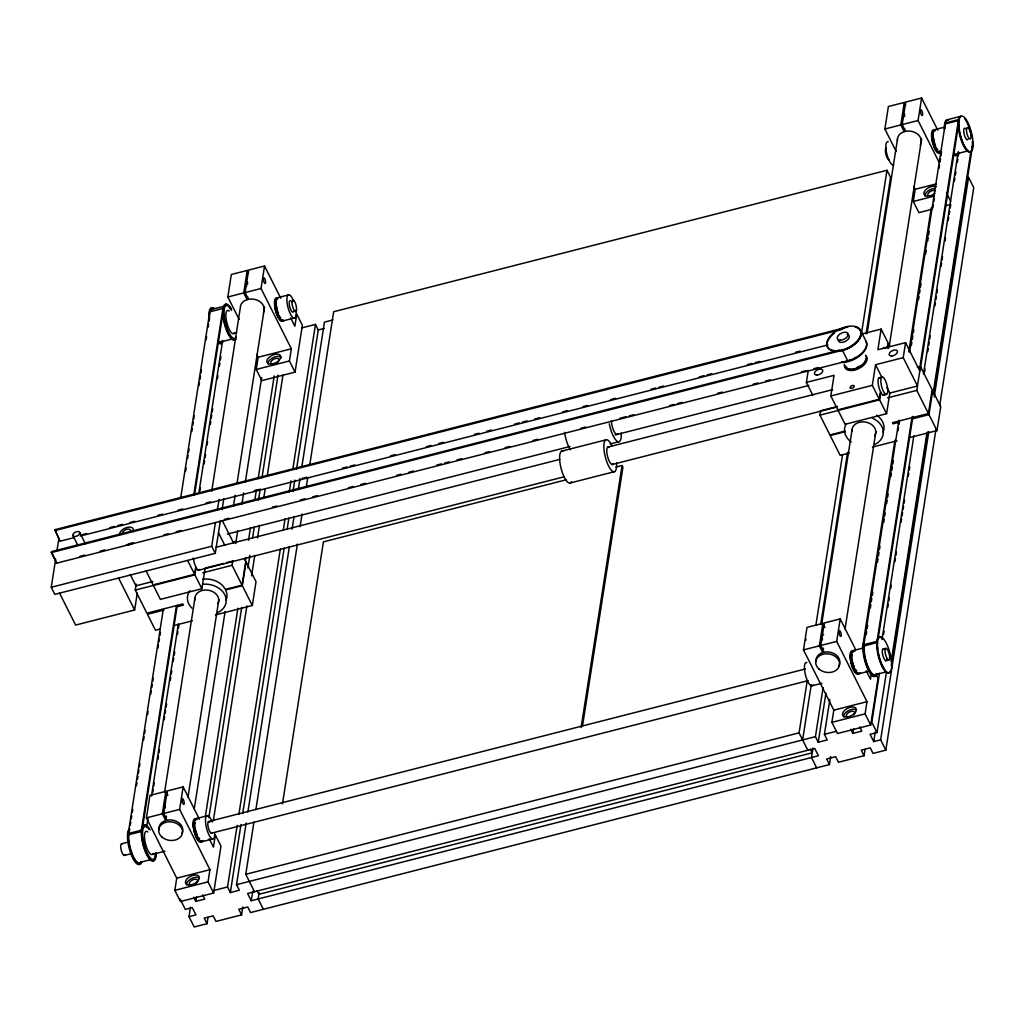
<?xml version="1.0" encoding="UTF-8"?>
<svg xmlns="http://www.w3.org/2000/svg" width="1025" height="1025" viewBox="0 0 1025 1025"><rect width="100%" height="100%" fill="white"/><g stroke="black" fill="none" stroke-linecap="round" stroke-linejoin="round"><path stroke-width="1.5" d="M945.511 122.564L945.319 123.922L958.465 120.553L958.657 119.208M972.148 147.779L972.405 146.075M850.238 360.236L56.631 563.173L51.301 552.565L51.442 551.642L839.462 350.178M74.018 537.638L60.065 541.213L54.863 529.694L844.446 327.821M220.401 520.521L215.276 553.333L54.812 594.359L51.25 587.274L55.645 559.137M56.862 551.322L58.822 538.83M56.631 563.173L52.108 552.975M60.065 541.213L54.863 529.694M177.415 606.633L183.411 605.096L182.847 603.981L146.882 613.181L135.262 590.067L136.197 584.122M59.578 593.168L75.619 625.071L134.647 609.977L137.286 593.052M176.467 605.724L141.386 830.224L141.95 831.339L128.804 834.696L128.24 833.581L163.321 609.081M180.618 498.406L209.779 311.843L222.912 308.487L193.763 495.049M128.804 834.696L129.547 829.955M130.29 825.215L130.777 822.05M131.277 818.885L131.764 815.733M132.263 812.569L132.75 809.404M136.466 785.688L136.953 782.523M137.453 779.372L137.939 776.207M138.439 773.042L138.939 769.877M139.426 766.713L139.925 763.561M143.628 739.845L144.115 736.68M144.615 733.516L145.114 730.351M147.574 714.54L148.074 711.376M150.79 693.989L151.29 690.824M151.777 687.66L152.277 684.508M152.763 681.343L153.263 678.178M157.953 648.133L158.452 644.981M158.952 641.817L159.439 638.652M159.938 635.487L160.425 632.322M185.627 471.064L186.127 467.9M187.601 458.418L188.1 455.254M188.6 452.089L189.087 448.924M191.803 431.538L192.303 428.373M192.79 425.208L193.289 422.057M193.789 418.892L194.276 415.727M198.978 385.682L199.465 382.53M199.965 379.365L200.452 376.201M200.951 373.036L201.438 369.871M206.14 339.839L206.627 336.674M208.113 327.193L208.613 324.028M209.1 320.863L209.6 317.699M142.437 828.174L177.274 605.25M194.571 494.575L222.989 312.766M209.228 838.757L213.456 847.163L215.365 834.978L220.977 846.137L213.648 893.018L180.451 901.513L174.839 890.341L176.736 878.156L146.421 817.886L149.945 795.387L165.858 791.313L167.895 795.362M239.107 319.416L227.832 296.994L231.343 274.482L247.256 270.421L248.614 273.124M146.78 826.048L148.023 818.155M151.469 796.053L178.363 623.956M198.85 492.91L222.528 341.338M152.776 792.428L153.263 789.276M153.763 786.124L154.25 782.959M157.953 759.282L158.452 756.117M158.939 752.965L159.439 749.8M164.128 719.806L164.615 716.642M165.115 713.49L165.602 710.338M166.101 707.173L166.588 704.021M170.291 680.331L170.791 677.179M171.278 674.014L171.777 670.863M173.251 661.381L173.75 658.229M174.237 655.077L174.737 651.913M177.453 634.552L177.94 631.387M178.44 628.235L178.927 625.071M199.901 490.873L200.388 487.708M204.09 464.03L204.59 460.878M205.077 457.714L205.577 454.562M207.05 445.081L207.55 441.929M210.266 424.555L210.753 421.403M211.252 418.238L211.739 415.087M212.239 411.922L212.726 408.77M217.415 378.776L217.915 375.611M219.388 366.143L219.888 362.978M220.375 359.826L220.875 356.662M153.097 584.916L194.596 574.308L195.775 566.787A8.994 2.755 75.7 0 1 193.392 558.074M146.114 571.015L160.374 599.369L201.874 588.76L194.878 574.858L196.057 567.312L196.646 568.375A8.994 2.755 75.7 0 0 199.734 569.541M164.577 792.325L194.981 597.818M211.739 491.129L240.452 306.847M155.3 856.964L155.8 853.812M159.067 829.891A12.005 9.289 8.9 0 1 163.475 821.486L165.73 820.577L162.334 813.812L165.858 791.313M240.427 306.552A12.005 9.289 8.9 0 1 244.885 300.594L247.14 299.684L243.732 292.919L247.256 270.421M181.989 833.402A12.005 9.289 8.9 0 0 169.163 819.923L167.126 820.243L163.718 813.466L167.229 790.967L183.142 786.892L199.362 819.129M263.387 312.51A12.005 9.289 8.9 0 0 250.561 299.031L248.537 299.351L245.116 292.573L248.639 270.062L264.54 266L280.76 298.237M165.73 820.577L166.434 816.067M201.874 588.76L205.09 568.132L223.54 563.417M247.14 299.684L247.602 296.673M215.276 553.333L211.714 546.248L215.378 522.801M217.326 510.309L219.03 499.367M222.118 509.579L223.822 498.637M213.648 893.018L208.037 881.859L209.946 869.674L179.631 809.391L183.142 786.892M256.737 354.458L258.146 357.264L256.237 369.448L261.849 380.621L295.046 372.126L289.434 360.967L291.343 348.782L261.029 288.499L264.54 266M187.972 797.219L218.863 599.561M233.444 506.26L235.173 495.19M237.147 482.532L264.578 307M202.719 579.266A19.501 15.106 8.9 0 1 223.091 586.057L225.41 589.388L242.054 585.134L232.086 565.313L232.79 560.854M194.237 809.007L225.116 611.477M235.724 543.532L237.71 530.886M241.9 504.018L243.63 492.961M245.359 481.891L261.657 377.597M207.985 917.401L206.999 923.717L194.199 926.984L189.01 916.658L190.483 907.176M205.308 816.797L237.903 608.209M245.321 560.803L245.808 557.638M248.524 540.252L250.497 527.619M254.943 499.162L256.429 489.681M258.159 478.624L274.213 375.906M242.054 585.134L245.782 561.316L244.347 558.484M252.304 605.493L242.336 585.685L246.051 561.867L256.019 581.688L252.304 605.493L215.417 614.936M202.655 894.915L204.757 899.092L195.762 901.398L196.505 896.657M208.857 817.642L241.708 607.466M247.871 567.965L249.857 555.319M252.573 537.933L254.302 526.876M258.492 500.008L260.222 488.951M261.952 477.881L278.006 375.163M213.315 820.82L246.897 605.903M251.586 575.883L254.802 555.345M257.518 537.958L259.492 525.312M263.938 496.869L265.168 488.963M267.153 476.33L282.951 375.188M295.046 372.126L302.375 325.245L296.763 314.086L294.854 326.27L290.626 317.865M246.167 823.037L236.532 884.678L239.338 890.251L230.343 892.557L227.537 886.971L237.172 825.343M238.902 814.273L280.389 548.798M283.348 529.835L285.078 518.765M289.281 491.91L291.01 480.84M292.983 468.207L315.457 324.4L301.914 327.859M230.343 892.557L240.965 824.6M242.694 813.543L284.181 548.055M287.154 529.092L288.883 518.035M293.073 491.167L294.803 480.11M296.532 469.04L318.262 329.986L315.457 324.4M247.896 811.979L289.383 546.492M292.099 529.118L294.072 516.472M298.275 489.604L300.005 478.547M301.734 467.49L324.451 322.106L332.984 319.915M254.52 891.724L245.769 874.312L253.918 822.165M255.891 809.519L297.378 544.044M300.094 526.658L302.067 514.012M306.27 487.157L307.756 477.676M309.729 465.03L333.676 311.741L886.984 170.278L890.558 177.363L866.099 333.817M206.999 923.717L204.193 918.131L213.174 915.837L215.98 921.424L241.58 914.877L242.81 906.971M251.253 900.744L247.602 893.493L814.747 748.493L818.398 755.745L251.253 900.744L252.739 891.263M259.158 892.66L258.172 898.976L263.361 909.303M282.477 803.831L323.413 541.866L566.351 479.751M581.124 727.481L622.06 465.504L615.871 467.093M582.495 726.084L622.944 467.259L622.06 465.504M812.799 395.163L806.38 382.402L808.264 370.397M845.048 431.102L829.917 434.972L819.962 415.151L820.653 410.692M886.958 387.399L889.803 393.062L886.587 413.69L845.087 424.299L830.827 395.958L834.055 375.329L806.38 382.402M875.927 673.963L878.028 678.153L870.699 725.034L837.502 733.516L831.89 722.356L833.799 710.171L803.485 649.901L806.995 627.39L822.908 623.328L824.946 627.39M896.158 151.431L884.882 129.009L888.393 106.498L904.306 102.436L905.677 105.139M807.828 750.262L799.077 732.849L807.226 680.702M815.862 625.391L842.537 454.728M861.551 333.048L886.984 170.278M802.639 739.935L811.275 684.623M820.666 624.584L847.585 452.333M821.627 624.468L852.031 429.962M867.099 333.497L897.503 138.99M816.054 661.497A12.005 9.289 8.9 0 1 820.948 653.284L822.793 652.605L819.385 645.827L822.908 623.328M897.464 140.604A12.005 9.289 8.9 0 1 902.346 132.392L904.204 131.713L900.796 124.935L904.306 102.436M838.834 665.776A12.005 9.289 8.9 0 0 826.714 651.913L824.164 652.233L820.769 645.481L824.292 622.969L840.192 618.908L855.708 649.748M920.245 144.871A12.005 9.289 8.9 0 0 908.124 131.021L905.575 131.341L902.179 124.576L905.69 102.077L921.603 98.016L937.811 130.252M822.793 652.605L823.498 648.107M904.204 131.713L904.665 128.714M812.953 748.032L811.48 757.513L816.669 767.84M829.853 699.601L824.42 734.361L827.226 739.947L818.232 742.241L815.426 736.668L823.088 687.673M837.822 409.846L879.309 399.238L872.326 385.349L875.555 364.721L903.217 357.648L905.562 342.645L877.9 349.717L881.116 329.089L861.141 334.201M818.232 742.241L825.894 693.259M870.699 725.034L865.087 713.874L866.996 701.677L836.682 641.407L840.192 618.908M939.233 162.565L918.08 120.514L921.603 98.016M879.309 399.238L880.488 391.729A8.994 2.755 75.7 0 1 878.041 381.992A8.994 2.755 75.7 0 1 879.886 377.725M887.407 347.501L888.111 342.978L881.116 329.089M886.587 413.69L879.591 399.801L880.77 392.255L881.359 393.318A8.994 2.755 75.7 0 0 884.447 394.484M887.676 348.064L888.393 343.542L889.79 346.322M845.023 629.094L875.914 431.435M889.264 346.04L921.629 138.888M932.481 209.151L918.9 212.623L913.288 201.464L915.197 189.279L913.788 186.473M241.58 914.877L238.774 909.29L247.755 906.997L250.574 912.57L829.468 764.573L830.698 756.668M862.358 648.812L894.953 440.212M908.791 351.729L931.264 207.921M885.651 672.028L875.427 674.642A16.951 5.202 75.7 0 1 867.522 665.392A16.951 5.202 75.7 0 1 864.421 645.814L863.857 644.699L898.938 420.186M909.572 352.203L945.396 122.949L958.529 119.592L959.092 120.707M866.151 634.744L866.637 631.579M867.137 628.415L867.637 625.263M870.353 607.863L870.84 604.699M871.34 601.547L871.827 598.382M872.326 595.217L872.813 592.053M877.515 562.02L878.002 558.856M878.502 555.691L879.002 552.526M879.488 549.362L879.988 546.21M883.691 522.494L884.191 519.329M884.678 516.164L885.177 513M886.651 503.518L887.15 500.354M887.65 497.189L888.137 494.024M890.853 476.638L891.353 473.473M891.84 470.321L892.339 467.157M892.826 463.992L893.326 460.827M898.015 430.795L898.515 427.63M899.015 424.465L899.502 421.301M911.366 345.412L911.853 342.248M912.353 339.083L912.852 335.931M913.339 332.766L913.839 329.602M918.528 299.569L919.028 296.404M919.515 293.24L920.014 290.075M920.501 286.91L921.001 283.758M925.69 253.713L926.19 250.548M927.676 241.067L928.163 237.903M928.663 234.738L929.15 231.573M932.865 207.857L933.352 204.705M933.852 201.541L934.339 198.376M939.041 168.331L939.528 165.179M940.027 162.014L940.514 158.849M941.014 155.685L941.501 152.52M859.706 726.917L861.807 731.107L852.826 733.4L853.556 728.66M871.224 674.604L870.507 679.178L866.279 670.773M864.421 645.814L877.554 642.444L877.003 641.33L912.083 416.829M919.745 367.808L958.529 119.592M899.002 422.287L893.006 423.812L892.442 422.697L928.407 413.511L916.786 390.397L920.501 366.591L917.439 367.373M878.053 639.293L912.891 416.368M920.309 368.936L958.606 123.871M882.038 639.459L913.864 435.792M923.487 374.215L958.285 151.597M829.468 764.573L826.663 758.987L835.644 756.693L838.463 762.267L864.049 755.733L865.036 749.403M883.588 634.257L884.088 631.105M887.778 607.415L888.278 604.263M888.765 601.098L889.264 597.947M890.738 588.478L891.238 585.313M894.94 561.636L895.427 558.471M895.927 555.319L896.414 552.155M901.103 522.161L901.603 519.009M902.09 515.844L902.589 512.692M903.076 509.528L903.576 506.376M904.063 503.211L904.562 500.059M908.265 476.369L908.752 473.217M909.252 470.052L909.739 466.9M924.55 372.165L925.037 369.013M927.753 351.639L928.253 348.487M928.74 345.322L929.239 342.171M929.726 339.019L930.226 335.854M934.915 305.86L935.402 302.695M935.902 299.543L936.389 296.379M936.888 293.227L937.375 290.062M941.078 266.385L941.578 263.233M942.065 260.068L942.564 256.916M945.024 241.118L945.524 237.967M948.24 220.593L948.727 217.441M949.227 214.289L949.714 211.124M950.213 207.972L950.7 204.808M954.403 181.13L954.89 177.966M955.39 174.814L955.877 171.649M957.363 162.181L957.863 159.029M958.349 155.864L958.849 152.712M879.45 673.271L871.801 722.253L876.99 732.58L870.071 734.348L873.723 741.6L880.642 739.832L928.804 431.679M873.723 741.6L875.209 732.119M876.99 732.58L886.382 672.528M928.407 413.511L932.122 389.692L920.501 366.591M936.991 430.577L928.97 414.625L932.686 390.807L940.719 406.771L936.991 430.577L909.329 437.662M891.238 661.356L927.01 432.422M933.173 392.959L970.931 151.392M891.302 665.635L927.817 431.961M933.737 394.074L972.482 146.191M934.236 396.918L968.561 177.261L973.75 187.588L939.669 405.657M864.049 755.733L861.243 750.146L870.238 747.853L873.044 753.426L885.831 750.159L935.966 429.373M845.997 327.423L847.957 326.911M51.301 552.565L844.908 349.64A18.45 10.212 -26.7 0 0 860.27 337.456A18.45 10.212 -26.7 0 0 855.798 327.013M227.832 296.994L243.732 292.919M245.116 292.573L261.029 288.499M884.882 129.009L900.796 124.935M902.179 124.576L918.08 120.514M212.021 309.345L223.693 306.36M289.012 294.79L277.954 297.622A12.005 3.677 75.7 0 0 276.904 310.242A12.005 3.677 75.7 0 0 283.874 320.658M934.198 129.791L943.974 127.292M233.815 333.522L236.608 332.805M282.951 320.915L294.021 318.083M221.349 341.786L233.034 338.801M968.51 150.765L956.825 153.75A16.951 5.202 75.7 0 1 953.903 153.007M318.262 329.986L324.259 328.448M258.146 357.264L291.343 348.782M915.197 189.279L936.325 183.872M256.237 369.448L289.434 360.967M913.288 201.464L934.416 196.07M946.062 205.679L950.598 204.526M54.722 530.604L842.755 329.14M81.923 534.743L86.574 533.551M109.842 527.606L114.492 526.414M117.593 525.62L122.257 524.428M130.008 522.455L134.659 521.264M157.927 515.306L162.578 514.127M178.094 510.155L182.745 508.964M206.012 503.019L210.676 501.827M254.11 490.719L258.761 489.527M302.196 478.432L306.847 477.24M342.529 468.118L347.18 466.926M350.281 466.132L354.932 464.94M390.615 455.817L395.266 454.626M426.298 446.695L430.948 445.503M438.7 443.53L443.351 442.339M474.383 434.408L479.034 433.216M486.785 431.23L491.449 430.039M514.717 424.094L519.368 422.902M522.468 422.108L527.119 420.916M534.883 418.943L539.534 417.752M562.802 411.794L567.453 410.602M582.969 406.643L587.62 405.452M610.887 399.507L615.538 398.315M651.221 389.192L655.872 388.001M658.973 387.207L663.623 386.015M699.306 376.893L703.957 375.701M707.058 374.919L711.722 373.728M747.392 364.605L752.055 363.414M755.156 362.619L759.807 361.428M795.49 352.305L800.141 351.114M80.219 536.062L827.918 344.9M80.04 556.306L84.691 555.114M100.207 551.143L104.858 549.951M128.125 544.006L132.776 542.814M163.808 534.883L168.459 533.692M176.21 531.719L180.874 530.527M224.308 519.419L228.959 518.227M272.394 507.119L277.045 505.94M300.312 499.982L304.963 498.791M312.728 496.817L317.378 495.626M348.398 487.695L353.061 486.503M360.813 484.518L365.464 483.326M396.496 475.395L401.147 474.203M408.898 472.218L413.549 471.039M436.817 465.081L441.48 463.889M444.581 463.095L449.232 461.916M456.983 459.93L461.647 458.739M484.915 452.794L489.566 451.602M505.082 447.63L509.732 446.439M533 440.494L537.651 439.302M581.085 428.194L585.736 427.015M619.869 418.29L626.07 416.701M629.171 415.907L633.822 414.715M669.504 405.593L674.155 404.401M677.256 403.607L681.92 402.415M717.59 393.292L722.253 392.114M753.272 384.183L757.923 382.991M765.688 381.005L770.339 379.814M801.358 371.883L806.009 370.691M813.773 368.705L818.424 367.514M227.422 534.076L570.041 446.477M615 434.984L808.789 385.438M561.585 451.179L605.852 439.866M610.131 443.966L619.292 441.621M51.25 587.274L211.714 546.248M232.739 542.289L235.814 541.507M215.647 547.376L559.817 459.379M607.876 447.092L832.672 389.628M879.181 377.738L882.282 376.944M830.827 395.958L872.326 385.349M152.84 581.495L135.928 585.813L130.226 574.474M226.615 562.623L232.752 561.059M820.641 410.756L837.553 406.425M889.803 393.062L917.478 385.989L903.217 357.648M197.927 570.425L563.801 476.881M611.861 464.594L836.656 407.117M883.166 395.227L886.266 394.433A8.994 2.755 75.7 0 0 885.754 381.364A8.994 2.755 75.7 0 0 880.808 381.262A8.994 2.755 75.7 0 0 886.266 394.433M135.262 590.067L153.712 585.352M202.886 572.783L232.086 565.313M153.378 585.467L194.878 574.858M819.962 415.151L879.591 399.801M887.586 397.867L916.786 390.397M570.336 482.954L614.603 471.628M242.336 585.685L225.692 589.939L226.871 593.565A19.501 15.106 8.9 0 1 226.077 600.061M845.33 431.653L830.199 435.523L840.167 455.343L849.392 452.986M163.923 610.08L147.446 614.295L155.467 630.26L160.079 629.081M912.481 418.841L928.97 414.625M173.917 625.545L192.354 620.83M872.442 447.092L897.029 440.801M146.421 817.886L162.334 813.812M163.718 813.466L179.631 809.391M803.485 649.901L819.385 645.827M820.769 645.481L836.682 641.407M863.857 644.699L877.003 641.33M128.24 833.581L141.386 830.224M196.544 818.514L207.614 815.682M852.8 650.683L863.973 647.826M121.616 843.78L129.368 841.794M208.447 821.576L805.381 668.966M882.909 649.145L886.01 648.351M124.32 855.439L132.071 853.466M211.15 833.248L808.084 680.626M885.613 660.805L888.713 660.01A5.996 1.845 75.7 0 0 888.316 651.234A5.996 1.845 75.7 0 0 885.049 651.298A5.996 1.845 75.7 0 0 888.713 660.01M152.417 854.414L164.987 851.198M201.553 841.807L212.611 838.975M812.236 685.751L821.922 683.278M859.398 673.656L869.187 671.157M141.911 861.897L150.675 859.668M176.736 878.156L209.946 869.674M833.799 710.171L866.996 701.677M174.839 890.341L208.037 881.859M831.89 722.356L865.087 713.874M245.769 874.312L799.077 732.849M213.994 890.43L227.537 886.971M236.532 884.678L815.426 736.668M824.42 734.361L836.464 731.286M189.01 916.658L195.929 914.889L192.277 907.637L185.358 909.406L180.169 899.079M946.485 192.982L950.7 201.348M905.562 342.645L919.822 370.986M860.539 330.293L865.869 340.889A18.45 10.212 -26.7 0 1 860.449 354.445A18.45 10.212 -26.7 0 1 841.551 361.902M875.555 364.721L881.961 377.469M842.422 350.294L847.752 360.903M880.642 739.832L885.831 750.159M850.712 729.223L852.826 733.4M810.391 749.198L812.21 752.824L258.902 894.287L257.083 890.661M222.271 520.533L233.674 543.224M218.492 532.705L224.911 545.467M187.613 560.406L194.596 574.308M118.605 578.074L134.647 609.977M79.758 532.552A3.754 2.076 -26.7 0 1 75.068 536.511A3.754 2.076 -26.7 0 1 74.133 532.987A3.754 2.076 -26.7 0 1 79.758 532.552L85.383 543.75M72.877 535.473L77.81 545.274M193.661 897.208L195.762 901.398M133.186 543.071A7.495 4.151 -26.7 0 1 126.267 544.839M122.385 534.038A4.497 2.486 -26.7 0 1 127.062 529.233A4.497 2.486 -26.7 0 1 130.008 532.308M119.566 535.012A7.495 4.151 -26.7 0 1 127.164 527.401A7.495 4.151 -26.7 0 1 132.93 531.591M855.183 326.988A18.45 10.212 -26.7 0 1 856.17 342.888A18.45 10.212 -26.7 0 1 830.967 350.268A18.45 10.212 -26.7 0 1 834.376 333.074M838.348 330.473A18.45 10.212 -26.7 0 1 841.615 328.897M842.717 328.448A18.45 10.212 -26.7 0 1 847.175 327.142M847.124 334.458A5.996 3.318 -26.7 0 1 846.112 340.953A5.996 3.318 -26.7 0 1 838.309 339.826M865.587 355.201A12.005 6.637 -26.7 0 1 857.143 367.911A12.005 6.637 -26.7 0 1 844.344 364.234M866.061 341.543A18.45 10.212 -26.7 0 1 860.731 355.009A18.45 10.212 -26.7 0 1 841.832 362.453M856.118 357.302A16.951 9.379 -26.7 0 1 853.53 358.724M852.185 359.327A16.951 9.379 -26.7 0 1 848.085 360.723M865.907 356.072A12.005 6.637 -26.7 0 1 857.976 368.91A12.005 6.637 -26.7 0 1 844.908 365.348M865.651 360.044A10.506 5.817 -26.7 0 1 858.732 367.642A10.506 5.817 -26.7 0 1 848.405 368.91M865.702 358.648A10.506 5.817 -26.7 0 1 860.039 367.193A10.506 5.817 -26.7 0 1 848.508 369.141M847.188 368.167A10.506 5.817 -26.7 0 1 846.471 366.835M859.193 366.232A8.251 4.561 -26.7 0 1 857.272 367.219M883.166 348.474A8.994 2.755 75.7 0 1 885.267 348.154M972.059 148.715A18.45 5.663 75.7 0 1 961.207 140.194A18.45 5.663 75.7 0 1 960.835 116.273L947.702 119.63A18.45 5.663 75.7 0 0 945.05 128.176M964.832 118.887A18.45 5.663 75.7 0 1 967.613 123.679M967.895 124.294A18.45 5.663 75.7 0 1 970.675 132.353M971.072 133.916A18.45 5.663 75.7 0 1 971.713 137.03M972.302 141.514A18.45 5.663 75.7 0 1 972.238 147.741M957.927 154.532A18.45 5.663 75.7 0 1 955.057 155.108M889.2 159.823A5.996 1.845 75.7 0 1 885.933 154.493A5.996 1.845 75.7 0 1 886.215 148.202M876.567 415.163A19.501 15.106 8.9 0 1 883.102 432.217M852.006 431.423A12.005 9.289 8.9 0 1 865.817 422.133A12.005 9.289 8.9 0 1 874.773 435.74M872.275 418.059A19.501 15.106 8.9 0 1 874.863 444.427M851.262 441.98A19.501 15.106 8.9 0 1 846.381 423.594M858.745 673.092A12.005 3.677 75.7 0 1 850.981 662.752A12.005 3.677 75.7 0 1 853.71 651.772M854.132 666.276A5.996 1.845 75.7 0 1 853.569 664.994M853.082 663.547A5.996 1.845 75.7 0 1 852.71 662.022M857.605 672.579A10.506 3.216 75.7 0 1 851.506 662.97A10.506 3.216 75.7 0 1 852.659 652.361M856.323 670.517A8.251 2.524 75.7 0 1 852.198 662.88A8.251 2.524 75.7 0 1 852.441 654.629M855.516 672.182A10.506 3.216 75.7 0 1 852.428 666.916M851.583 664.379A10.506 3.216 75.7 0 1 852.39 652.425M856.708 670.491A8.251 2.524 75.7 0 1 852.198 663.995A8.251 2.524 75.7 0 1 852.172 654.706M805.765 640.317A2.998 0.922 75.7 0 1 806.098 639.126M823.203 634.936A2.998 0.922 75.7 0 1 823.626 634.667M822.537 639.805A2.998 0.922 75.7 0 1 821.666 636.256A2.998 0.922 75.7 0 1 822.524 635.18M847.111 716.885A4.497 2.486 -26.7 0 1 847.931 713.028A4.497 2.486 -26.7 0 1 853.556 711.414A4.497 2.486 -26.7 0 1 853.723 714.989M843.652 716.962A7.495 4.151 -26.7 0 1 848.072 710.876A7.495 4.151 -26.7 0 1 856.195 709.8M813.004 684.943A12.005 3.677 75.7 0 1 805.676 675.783A12.005 3.677 75.7 0 1 806.88 662.624M889.828 671.823A18.45 5.663 75.7 0 1 877.964 654.539A18.45 5.663 75.7 0 1 882.525 638.703M883.947 668.556A16.951 5.202 75.7 0 1 879.296 657.935M878.912 656.512A16.951 5.202 75.7 0 1 878.246 653.643M877.579 649.44A16.951 5.202 75.7 0 1 877.374 646.826M886.843 659.357A5.996 1.845 75.7 0 1 882.961 655.898A5.996 1.845 75.7 0 1 883.986 649.402M873.39 675.014A16.951 5.202 75.7 0 1 866.112 663.559A16.951 5.202 75.7 0 1 863.729 645.993M860.129 672.733A12.005 3.677 75.7 0 1 852.441 662.688A12.005 3.677 75.7 0 1 854.863 651.208M876.529 675.424A18.45 5.663 75.7 0 1 867.342 666.301A18.45 5.663 75.7 0 1 864.101 643.482M876.734 673.54A18.45 5.663 75.7 0 1 866.65 666.481A18.45 5.663 75.7 0 1 864.306 641.599M940.156 152.2A12.005 3.677 75.7 0 1 932.391 141.86A12.005 3.677 75.7 0 1 935.12 130.88M935.53 145.383A5.996 1.845 75.7 0 1 934.493 142.654M934.121 141.13A5.996 1.845 75.7 0 1 933.801 138.285M939.643 150.88A10.506 3.216 75.7 0 1 933.262 143.41A10.506 3.216 75.7 0 1 934.07 131.469M937.734 149.624A8.251 2.524 75.7 0 1 933.877 143.026A8.251 2.524 75.7 0 1 933.339 134.365M938.733 151.751A10.506 3.216 75.7 0 1 933.839 146.024M932.993 143.474A10.506 3.216 75.7 0 1 932.34 140.822M931.93 138.221A10.506 3.216 75.7 0 1 932.314 132.456M937.452 149.688A8.251 2.524 75.7 0 1 933.596 143.103A8.251 2.524 75.7 0 1 933.07 134.442M934.928 193.43A7.495 4.151 -26.7 0 1 925.216 195.583A7.495 4.151 -26.7 0 1 926.767 188.831A7.495 4.151 -26.7 0 1 936.478 186.678M904.614 116.427A2.998 0.922 75.7 0 1 904.601 114.031M903.422 117.542A2.998 0.922 75.7 0 1 903.23 114.39A2.998 0.922 75.7 0 1 904.524 115.159M934.313 194.827A4.497 2.486 -26.7 0 1 933.339 195.455M932.276 195.942A4.497 2.486 -26.7 0 1 931.187 196.249M929.239 196.275A4.497 2.486 -26.7 0 1 929.188 192.252A4.497 2.486 -26.7 0 1 935.415 190.727M925.05 196.057A7.495 4.151 -26.7 0 1 934.8 188.357M893.646 164.858A12.005 3.677 75.7 0 1 886.702 153.366A12.005 3.677 75.7 0 1 888.278 141.732M967.049 149.65A16.951 5.202 75.7 0 1 965.345 147.664M964.781 146.793A16.951 5.202 75.7 0 1 962.577 142.411M962.065 141.142A16.951 5.202 75.7 0 1 959.643 132.737M958.862 127.215A16.951 5.202 75.7 0 1 958.747 124.73M968.01 139.272A5.996 1.845 75.7 0 1 964.166 134.249A5.996 1.845 75.7 0 1 965.383 128.509M941.539 151.841A12.005 3.677 75.7 0 1 934.236 143.308A12.005 3.677 75.7 0 1 935.159 129.662M955.953 155.608A18.45 5.663 75.7 0 1 954.365 155.275M944.422 129.727A18.45 5.663 75.7 0 1 948.586 120.13M571.399 481.84A16.503 5.061 75.7 0 1 561.316 469.283A16.503 5.061 75.7 0 1 562.943 451.154M616.55 463.044A16.503 5.061 75.7 0 1 610.221 468.822A16.503 5.061 75.7 0 1 603.917 444.671A16.503 5.061 75.7 0 1 612.066 445.888M613.257 463.672A8.994 2.755 75.7 0 1 607.479 456.138A8.994 2.755 75.7 0 1 609.311 447.528M621.24 433.037A16.503 5.061 75.7 0 1 616.922 441.07A16.503 5.061 75.7 0 1 609.298 423.773M570.464 449.86A16.503 5.061 75.7 0 1 564.596 432.358M617.947 433.665A8.994 2.755 75.7 0 1 614.039 431.371A8.994 2.755 75.7 0 1 611.438 420.737M885.805 348.077A8.994 2.755 75.7 0 1 888.662 348.141M203.527 584.212A19.501 15.106 8.9 0 1 225.077 595.358A19.501 15.106 8.9 0 1 216.442 613.129M191.893 608.145A19.501 15.106 8.9 0 1 190.048 590.682M195.006 600.009A12.005 9.289 8.9 0 1 208.165 590.169A12.005 9.289 8.9 0 1 217.928 603.469M283.207 319.928A12.005 3.677 75.7 0 1 275.482 310.421A12.005 3.677 75.7 0 1 277.839 298.659M246.602 286.257A2.998 0.922 75.7 0 1 246.103 282.567A2.998 0.922 75.7 0 1 247.473 283.143M247.563 284.412A2.998 0.922 75.7 0 1 247.55 282.029M275.379 363.862A4.497 2.486 -26.7 0 1 270.754 362.53A4.497 2.486 -26.7 0 1 275.892 358.417A4.497 2.486 -26.7 0 1 278.736 361.184M278.185 361.966A4.497 2.486 -26.7 0 1 276.442 363.35M267.986 363.977A7.495 4.151 -26.7 0 1 273.432 357.456A7.495 4.151 -26.7 0 1 281.452 357.712M293.688 311.267A5.996 1.845 75.7 0 1 289.934 307.603A5.996 1.845 75.7 0 1 290.562 300.709M295.943 309.986A12.005 3.677 75.7 0 1 291.728 316.251A12.005 3.677 75.7 0 1 286.987 297.814A12.005 3.677 75.7 0 1 293.65 301.094M223.13 341.21A18.45 5.663 75.7 0 1 219.081 342.824M209.574 316.405A18.45 5.663 75.7 0 1 214.289 308.32M222.387 340.492A16.951 5.202 75.7 0 1 218.415 341.056M210.983 310.652A16.951 5.202 75.7 0 1 213.367 309.166M221.426 343.132A18.45 5.663 75.7 0 1 218.389 343.003M209.267 320.889A18.45 5.663 75.7 0 1 213.597 308.487M235.43 339.403A18.45 5.663 75.7 0 1 224.116 322.683A18.45 5.663 75.7 0 1 227.166 304.771M228.972 306.449A18.45 5.663 75.7 0 1 230.83 309.204M229.869 335.713A16.951 5.202 75.7 0 1 228.729 333.868M228.165 332.805A16.951 5.202 75.7 0 1 226.576 329.179M226.102 327.859A16.951 5.202 75.7 0 1 223.501 316.584M236.122 339.224A18.45 5.663 75.7 0 1 223.886 317.853A18.45 5.663 75.7 0 1 231.522 309.025M234.546 332.6A12.005 3.677 75.7 0 1 226.845 322.555A12.005 3.677 75.7 0 1 229.28 311.075M236.211 336.956A16.951 5.202 75.7 0 1 227.96 330.691A16.951 5.202 75.7 0 1 224.219 309.114A16.951 5.202 75.7 0 1 231.612 310.383M281.952 319.672A10.506 3.216 75.7 0 1 275.866 310.075A10.506 3.216 75.7 0 1 277.019 299.454M278.48 313.368A5.996 1.845 75.7 0 1 276.75 306.283M280.683 317.609A8.251 2.524 75.7 0 1 276.827 311.023A8.251 2.524 75.7 0 1 276.289 302.362M281.683 319.736A10.506 3.216 75.7 0 1 279.863 319.287M278.813 318.058A10.506 3.216 75.7 0 1 275.289 308.807M274.879 306.206A10.506 3.216 75.7 0 1 275.264 300.44M280.402 317.673A8.251 2.524 75.7 0 1 276.545 311.088A8.251 2.524 75.7 0 1 276.02 302.426M201.81 840.82A12.005 3.677 75.7 0 1 194.071 831.326A12.005 3.677 75.7 0 1 196.428 819.552M165.486 807.79A2.998 0.922 75.7 0 1 164.615 804.241A2.998 0.922 75.7 0 1 165.473 803.177M190.906 885.177A4.497 2.486 -26.7 0 1 190.253 881.628A4.497 2.486 -26.7 0 1 196.108 879.296A4.497 2.486 -26.7 0 1 196.774 882.858M195.993 883.601A4.497 2.486 -26.7 0 1 195.045 884.242M193.981 884.754A4.497 2.486 -26.7 0 1 192.892 885.1M186.576 884.87A7.495 4.151 -26.7 0 1 191.15 878.797A7.495 4.151 -26.7 0 1 199.222 877.836M214.75 833.632A12.005 3.677 75.7 0 1 209.523 835.9A12.005 3.677 75.7 0 1 205.679 818.053A12.005 3.677 75.7 0 1 212.252 821.986M203.168 840.526A12.005 3.677 75.7 0 1 195.493 831.134A12.005 3.677 75.7 0 1 197.646 819.052M211.996 832.838A5.996 1.845 75.7 0 1 208.139 826.983A5.996 1.845 75.7 0 1 209.728 822.088M141.719 862.102A18.45 5.663 75.7 0 1 131.405 853.108A18.45 5.663 75.7 0 1 129.842 829.084M141.027 862.281A18.45 5.663 75.7 0 1 130.713 853.287A18.45 5.663 75.7 0 1 129.15 829.263M140.976 861.384A16.951 5.202 75.7 0 1 132.814 855.324A16.951 5.202 75.7 0 1 128.932 833.85M154.98 858.386A18.45 5.663 75.7 0 1 142.706 843.575A18.45 5.663 75.7 0 1 147.574 827.342M155.557 852.992A18.45 5.663 75.7 0 1 155.48 855.439M146.216 852.569A16.951 5.202 75.7 0 1 142.27 838.847M156.248 852.813A18.45 5.663 75.7 0 1 148.933 857.284A18.45 5.663 75.7 0 1 142.001 831.365A18.45 5.663 75.7 0 1 150.124 829.917M153.148 853.492A12.005 3.677 75.7 0 1 145.447 843.447A12.005 3.677 75.7 0 1 147.882 831.967M155.454 855.542A16.951 5.202 75.7 0 1 148.01 854.581A16.951 5.202 75.7 0 1 142.578 832.351A16.951 5.202 75.7 0 1 149.073 829.43M200.554 840.564A10.506 3.216 75.7 0 1 194.455 830.967A10.506 3.216 75.7 0 1 195.608 820.346M197.082 834.26A5.996 1.845 75.7 0 1 195.66 830.007M199.273 838.501A8.251 2.524 75.7 0 1 195.147 830.865A8.251 2.524 75.7 0 1 195.391 822.614M198.466 840.18A10.506 3.216 75.7 0 1 195.378 834.901M194.532 832.364A10.506 3.216 75.7 0 1 194.494 820.538M199.657 838.476A8.251 2.524 75.7 0 1 195.147 831.98A8.251 2.524 75.7 0 1 195.122 822.691M125.088 854.645A5.996 1.845 75.7 0 1 121.27 850.404A5.996 1.845 75.7 0 1 122.142 843.972M836.541 350.729A18.45 10.212 -26.7 0 0 860.897 331.985A18.45 10.212 -26.7 0 0 834.107 332.523A18.45 10.212 -26.7 0 0 836.541 350.729M840.269 340.21A5.996 3.318 -26.7 0 0 848.29 334.176A5.996 3.318 -26.7 0 0 839.654 334.227A5.996 3.318 -26.7 0 0 840.269 340.21M817.13 375.06A4.497 2.486 -26.7 0 0 822.742 370.32A4.497 2.486 -26.7 0 0 816.002 370.832A4.497 2.486 -26.7 0 0 817.13 375.06M891.827 355.957A4.497 2.486 -26.7 0 0 897.439 351.216A4.497 2.486 -26.7 0 0 890.699 351.729A4.497 2.486 -26.7 0 0 891.827 355.957M851.416 388.398A2.255 1.243 -26.7 0 0 854.222 386.028A2.255 1.243 -26.7 0 0 850.853 386.284A2.255 1.243 -26.7 0 0 851.416 388.398M966.447 129.509A5.996 1.845 75.7 0 0 969.752 139.028A5.996 1.845 75.7 0 0 970.098 131.315A5.996 1.845 75.7 0 0 966.447 129.509M846.599 717.026A7.495 4.151 -26.7 0 0 856.362 709.313A7.495 4.151 -26.7 0 0 845.356 709.723A7.495 4.151 -26.7 0 0 846.599 717.026M838.962 631.836A2.998 0.922 75.7 0 0 840.705 636.41A2.998 0.922 75.7 0 0 840.692 632.271A2.998 0.922 75.7 0 0 838.962 631.836M877.477 643.559A18.45 5.663 75.7 0 0 887.74 672.592A18.45 5.663 75.7 0 0 888.572 648.518A18.45 5.663 75.7 0 0 877.477 643.559M819.206 669.235A12.005 9.289 8.9 0 0 839.18 666.276A12.005 9.289 8.9 0 0 824.548 653.937A12.005 9.289 8.9 0 0 819.206 669.235M920.36 110.943A2.998 0.922 75.7 0 0 922.116 115.517A2.998 0.922 75.7 0 0 922.103 111.379A2.998 0.922 75.7 0 0 920.36 110.943M958.875 122.667A18.45 5.663 75.7 0 0 969.137 151.687A18.45 5.663 75.7 0 0 969.97 127.625A18.45 5.663 75.7 0 0 958.875 122.667M263.31 278.928A2.998 0.922 75.7 0 0 265.052 283.502A2.998 0.922 75.7 0 0 265.039 279.364A2.998 0.922 75.7 0 0 263.31 278.928M270.843 364.118A7.495 4.151 -26.7 0 0 280.722 356.495A7.495 4.151 -26.7 0 0 269.818 356.726A7.495 4.151 -26.7 0 0 270.843 364.118M291.971 301.965A5.996 1.845 75.7 0 0 295.264 311.472A5.996 1.845 75.7 0 0 295.61 303.759A5.996 1.845 75.7 0 0 291.971 301.965M162.027 837.118A12.005 9.289 8.9 0 0 182.078 834.401A12.005 9.289 8.9 0 0 167.664 821.909A12.005 9.289 8.9 0 0 162.027 837.118M181.912 799.82A2.998 0.922 75.7 0 0 183.654 804.394A2.998 0.922 75.7 0 0 183.642 800.256A2.998 0.922 75.7 0 0 181.912 799.82M189.433 885.023A7.495 4.151 -26.7 0 0 199.324 877.387A7.495 4.151 -26.7 0 0 188.408 877.618A7.495 4.151 -26.7 0 0 189.433 885.023"/></g></svg>
